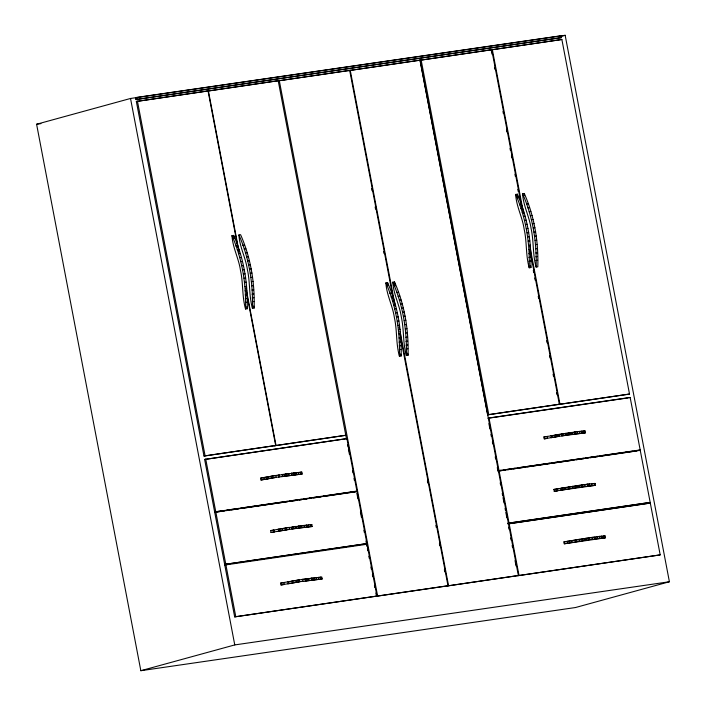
<?xml version="1.0" encoding="UTF-8"?>
<svg xmlns="http://www.w3.org/2000/svg" width="706" height="706" viewBox="0 0 706 706"><rect width="100%" height="100%" fill="white"/><g stroke="black" fill="none" stroke-linecap="round" stroke-linejoin="round"><path stroke-width="1.06" d="M36.597 124.247L130.522 98.469L565.162 35.3L669.403 581.753L575.478 607.531L140.838 670.7L36.597 124.247L40.948 123.612M136.735 97.419L135.631 97.728L135.984 99.599L561.517 37.612L561.155 35.741L136.735 97.419L137.096 99.299L135.984 99.599M274.916 445.724L345.834 435.275L203.981 456.032L136.346 101.47L208.041 90.906L237.94 247.656M206.937 91.215L278.199 80.713L346.575 439.397M278.199 80.713L136.346 101.47M393.869 302.044L349.664 70.326L278.182 80.863L417.837 60.566M348.561 70.635L420.035 60.098L518.354 575.505L446.88 586.033M418.932 60.407L420.035 60.098M420.017 60.248L561.87 39.492L629.514 394.054L487.661 414.81L420.017 60.248L491.711 49.685L522.228 209.673M490.608 49.985L491.711 49.685M560.052 36.041L561.155 35.741M560.943 36.456L565.162 35.3M561.87 39.492L492.311 49.738M203.981 456.032L275.675 445.477L246.809 294.137M399.852 333.444L447.983 585.733L234.666 616.876L204.634 459.447L346.911 438.62L356.927 491.102L214.642 511.921L224.42 510.5M274.572 445.777L275.675 445.477M346.911 438.62L204.634 459.447M487.661 414.81L559.346 404.247L529.862 249.668M558.243 404.547L559.346 404.247M558.861 404.459L629.514 394.054M629.055 397.76L630.158 397.46L640.174 449.934L634.791 451.24M366.935 543.576L224.658 564.403L366.935 543.576L356.998 491.473L214.712 512.291L224.49 510.87M640.174 449.934L497.889 470.761L501.145 470.284M650.182 502.416L507.896 523.234L650.182 502.416L640.245 450.313L497.959 471.131L501.216 470.655M639.142 450.613L640.245 450.313M234.666 616.876L376.942 596.058L367.058 544.229L365.955 544.529L365.832 543.885M650.305 503.069L508.029 523.896L650.305 503.069L660.189 554.89L517.913 575.717M140.838 670.7L234.763 644.922L669.403 581.753M660.189 554.89L376.501 596.261L375.883 593.022M260.646 478.13L275.799 475.465L276.152 477.335L260.999 480.001L260.646 478.13L279.267 474.9L279.62 476.771L260.999 480.001M547.291 438.4L544.247 438.841L543.894 436.961L579.555 431.401L585.062 430.969L585.415 432.84L561.764 435.911L561.402 434.04L554.351 435.205M544.247 438.841L559.399 436.176L559.046 434.296M270.654 530.603L289.275 527.373L289.636 529.253L271.016 532.483L270.654 530.603L273.699 530.162M553.901 489.443L556.946 489.002L557.299 490.873L554.254 491.314L553.901 489.443L589.572 483.884L595.07 483.442L595.432 485.322L561.041 490.202L560.688 488.323L557.881 488.834M554.254 491.314L579.37 487.096L595.432 485.322M280.661 583.085L299.282 579.855L299.644 581.726L281.023 584.956L280.661 583.085L283.706 582.644M563.909 541.917L599.579 536.357L605.077 535.925L605.439 537.795L564.27 543.797L563.909 541.917L580.561 539.137M564.27 543.797L589.378 539.578L605.439 537.795M550.671 435.849L553.433 435.373M551.033 437.72L569.354 434.622L585.415 432.84M277.44 529.491L287.307 527.823M277.793 531.362L296.123 528.264L312.184 526.482L311.823 524.611L288.172 527.682M561.605 488.164L583.641 484.74M287.448 581.965L290.21 581.488M287.81 583.844L302.971 581.206L302.609 579.335L291.128 581.329M278.164 475.2L301.815 472.129L302.168 474.008L281.844 476.559M278.517 477.079L302.168 474.008M561.402 434.04L576.167 431.957M581.426 538.996L584.753 538.475L585.115 540.346M301.815 472.129L297.226 472.685M585.062 430.969L578.452 431.701M309.934 524.893L311.823 524.611M592.237 483.875L595.07 483.442M312.184 526.482L291.852 529.032L291.499 527.161M320.886 577.226L315.229 577.826M603.189 536.207L605.077 535.925M302.609 579.335L321.83 577.084L322.192 578.955L305.027 581.038M281.482 474.679L284.65 474.211L285.003 476.082M292.549 527.003L296.635 526.411M301.506 579.635L312.935 578.073L313.296 579.944M585.803 538.316L589.898 537.725M301.868 581.515L322.192 578.955M137.096 99.299L561.517 37.612M231.992 235.663L233.686 235.416C243.861 258.449 247.974 283.671 247.224 308.76L245.529 309.007C241.946 296.405 243.341 283.194 240.499 270.46C238.805 258.528 232.689 247.753 231.992 235.663C242.167 258.696 246.288 283.909 245.529 309.007M515.662 194.432L517.357 194.185C527.532 217.227 531.653 242.44 530.894 267.539L529.2 267.786C525.626 255.175 527.02 241.973 524.17 229.238C522.475 217.307 516.36 206.531 515.662 194.432C525.838 217.474 529.959 242.688 529.2 267.786M238.91 234.939L240.596 234.701C250.771 257.734 254.892 282.947 254.134 308.045L252.439 308.293C248.865 295.69 250.259 282.479 247.418 269.745C245.723 257.814 239.608 247.038 238.91 234.939C249.086 257.981 253.198 283.194 252.439 308.293M522.581 193.718L524.276 193.47C534.451 216.513 538.563 241.726 537.813 266.815L536.119 267.062C532.536 254.46 533.93 241.249 531.088 228.515C529.394 216.583 523.278 205.808 522.581 193.718C532.756 216.751 536.878 241.973 536.119 267.062M235.83 246.006L237.525 245.759M519.51 204.784L521.204 204.537M242.749 245.291L244.444 245.044M526.42 204.06L528.114 203.813M237.251 249.809L238.937 249.562M520.922 208.588L522.616 208.341M244.161 249.094L245.856 248.847M527.841 207.873L529.526 207.626M238.557 253.701L240.243 253.454M522.228 212.471L523.923 212.224M245.467 252.977L247.162 252.739M529.147 211.756L530.833 211.509M239.749 257.655L241.443 257.416M523.42 216.433L525.114 216.186M246.668 256.94L248.362 256.693M530.338 215.718L532.033 215.471M240.834 261.679L242.529 261.432M524.505 220.457L526.199 220.21M247.744 260.964L249.439 260.717M531.424 219.734L533.118 219.487M241.796 265.756L243.491 265.509M525.476 224.526L527.17 224.279M248.715 265.041L250.409 264.794M532.386 223.811L534.08 223.564M242.652 269.868L244.338 269.63M526.323 228.647L528.017 228.4M249.562 269.154L251.257 268.907M533.233 227.932L534.927 227.685M243.376 274.025L245.07 273.778M527.047 232.795L528.741 232.548M250.295 273.301L251.989 273.063M533.965 232.08L535.66 231.833M243.985 278.199L245.679 277.952M527.656 236.969L529.35 236.722M250.895 277.476L252.589 277.237M534.574 236.254L536.269 236.007M244.47 282.382L246.156 282.135M528.141 241.161L529.835 240.914M251.38 281.668L253.075 281.42M535.06 240.437L536.745 240.19M244.823 286.574L246.518 286.327M528.503 245.344L530.188 245.097M251.742 285.851L253.436 285.612M535.413 244.629L537.107 244.382M245.061 290.757L246.747 290.51M528.732 249.527L530.427 249.28M251.971 290.034L253.666 289.787M535.651 248.812L537.337 248.565M245.167 294.914L246.862 294.676M528.838 253.692L530.533 253.445M252.077 294.199L253.772 293.952M535.757 252.977L537.451 252.73M245.264 298.691L246.959 298.444M528.935 257.469L530.63 257.222M252.174 297.976L253.869 297.729M535.854 256.746L537.54 256.499M245.361 302.468L247.056 302.221M529.032 261.238L530.727 260.991M252.271 301.744L253.966 301.497M535.951 260.523L537.637 260.276M385.891 282.894L387.585 282.647C397.76 305.689 401.882 330.902 401.123 355.992L399.428 356.239C395.854 343.637 397.249 330.426 394.398 317.7C392.704 305.769 386.588 294.984 385.891 282.894C396.066 305.936 400.187 331.149 399.428 356.239M392.81 282.179L394.504 281.932C404.679 304.966 408.792 330.179 408.033 355.277L406.347 355.524C402.764 342.922 404.159 329.711 401.317 316.976C399.622 305.045 393.507 294.27 392.81 282.179C402.985 305.213 407.097 330.426 406.347 355.524M389.738 293.237L391.433 292.999M396.648 292.522L398.343 292.275M391.15 297.05L392.845 296.802M398.06 296.326L399.755 296.079M392.457 300.933L394.151 300.685M399.367 300.218L401.061 299.971M393.648 304.895L395.342 304.648M400.567 304.171L402.261 303.924M394.733 308.91L396.428 308.672M401.652 308.195L403.338 307.948M395.704 312.987L397.39 312.74M402.614 312.273L404.309 312.026M396.551 317.109L398.246 316.862M403.461 316.385L405.156 316.147M397.275 321.256L398.969 321.009M404.194 320.542L405.888 320.295M397.884 325.431L399.578 325.184M404.803 324.716L406.488 324.469M398.369 329.614L400.064 329.375M405.279 328.899L406.974 328.652M398.722 333.806L400.417 333.559M405.641 333.091L407.336 332.844M398.961 337.989L400.655 337.742M405.871 337.274L407.565 337.027M399.066 342.154L400.761 341.907M405.985 341.43L407.671 341.183M399.164 345.922L400.858 345.675M406.082 345.208L407.768 344.96M399.261 349.699L400.955 349.452M406.179 348.985L407.865 348.738M630.158 397.46L488.984 417.978L498.992 470.452M487.881 418.279L627.969 397.919M543.894 436.961L546.929 436.52M226.591 510.182L228.762 509.873M230.933 509.555L238.531 508.452M240.711 508.135L287.404 501.348M289.575 501.031L297.182 499.927M299.353 499.61L301.524 499.292M303.695 498.983L306.951 498.507M309.122 498.189L311.293 497.88M313.464 497.562L321.071 496.459M323.242 496.142L346.046 492.823M348.217 492.506L355.824 491.402M503.316 469.967L505.496 469.658M507.667 469.34L510.923 468.863M513.094 468.546L515.265 468.237M517.436 467.919L550.018 463.18M552.189 462.871L564.138 461.133M566.309 460.815L573.907 459.712M576.078 459.394L583.685 458.291M585.856 457.973L588.027 457.656M590.198 457.347L597.797 456.235M599.968 455.926L622.78 452.608M624.951 452.29L632.55 451.187M634.72 450.869L636.891 450.56M226.661 510.562L228.832 510.244M231.003 509.926L238.602 508.823M240.781 508.505L248.38 507.402M250.551 507.084L262.5 505.346M264.671 505.037L287.474 501.719M289.645 501.401L297.252 500.298M299.423 499.98L301.594 499.672M303.765 499.354L307.022 498.877M309.193 498.56L311.364 498.251M313.535 497.933L321.142 496.83M323.313 496.512L355.895 491.773M503.387 470.337L505.567 470.028M507.738 469.711L510.994 469.234M513.165 468.916L515.336 468.607M517.507 468.29L525.114 467.187M527.285 466.869L550.089 463.551M552.26 463.242L564.209 461.503M566.38 461.186L573.978 460.083M576.149 459.765L583.756 458.662M585.927 458.344L588.098 458.026M590.269 457.717L597.867 456.614M600.047 456.297L632.62 451.558M271.016 532.483L274.052 532.042M367.058 544.229L224.782 565.047L225.885 564.747L235.769 616.576M281.023 584.956L284.059 584.515M285.639 474.07L289.46 473.549M297.632 526.27L302.08 525.696M590.887 537.584L593.649 537.222M291.225 473.32L295.205 472.87L295.567 474.741M584.489 484.634L588.46 484.184L588.822 486.055M302.927 525.599L307.242 525.158M596.182 536.913L602.244 536.348M649.079 502.716L649.202 503.378M584.197 431.031L584.55 432.902M594.205 483.504L594.567 485.384M604.212 535.986L604.574 537.857M581.585 431.216L581.938 433.087M591.593 483.689L591.955 485.569M601.6 536.172L601.962 538.043M579.555 431.401L579.917 433.281M589.572 483.884L589.925 485.754M599.579 536.357L599.932 538.228M577.27 431.648L577.623 433.528M587.277 484.131L587.639 486.002M597.294 536.604L597.647 538.484M574.737 431.957L575.09 433.837M584.745 484.44L585.106 486.31M594.752 536.913L595.114 538.793M571.975 432.328L572.328 434.199M581.982 484.801L582.335 486.672M591.99 537.284L592.352 539.155M570.863 432.628L571.225 434.499M569.001 432.743L569.354 434.622M579.008 485.225L579.37 487.096M589.016 537.698L589.378 539.578M577.905 485.525L578.258 487.396M565.841 433.219L566.194 435.09M575.849 485.693L576.202 487.564M585.856 538.175L586.218 540.046M492.329 49.596L523.64 213.733M529.835 246.191L559.964 404.159M491.226 49.897L492.047 54.221M494.527 67.194L494.932 69.356M502.981 111.513L503.387 113.675M506.484 129.895L506.899 132.057M509.988 148.269L510.403 150.431M511.435 155.832L511.841 157.994M514.939 174.214L515.354 176.376M517.825 189.349L518.239 191.511M529.782 252.042L530.197 254.204M533.295 270.416L533.701 272.578M534.733 277.988L535.148 280.15M538.237 296.361L538.652 298.523M546.691 340.68L547.106 342.842M549.577 355.815L549.992 357.977M553.089 374.198L553.495 376.36M556.593 392.571L557.008 394.733M530.497 265.465L530.894 267.539M562.514 433.731L562.867 435.611M572.522 486.213L572.884 488.084M582.529 538.687L582.891 540.567M569.054 486.778L569.415 488.649M579.061 539.252L579.423 541.131M557.934 434.605L558.296 436.476M555.454 434.905L555.816 436.776M565.471 487.378L565.824 489.258M575.478 539.861L575.84 541.731M564.368 487.687L564.721 489.558M551.783 435.549L552.136 437.42M561.791 488.022L562.152 489.893M571.798 540.505L572.16 542.376M547.106 436.387L547.468 438.258M557.122 488.861L557.475 490.741M567.13 541.343L567.492 543.214M421.129 59.939L488.764 414.51M499.063 470.823L509.008 522.934M509.132 523.587L519.016 575.408M488.905 423.635L489.92 428.992M490.944 434.349L491.35 436.484M492.373 441.841L492.779 443.986M495.233 456.835L495.638 458.979M497.28 467.548L497.686 469.684M500.192 482.825L500.598 484.951M502.222 493.459L502.628 495.586M503.034 497.712L504.049 503.034M505.064 508.346L505.47 510.473M505.875 512.6L506.89 517.922M508.647 527.135L509.052 529.288M510.703 537.928L511.118 540.09M512.141 545.482L512.556 547.644M515.027 560.599L516.06 566M407.644 353.203L408.033 355.277M350.229 70.247L395.254 306.289M399.181 326.869L399.596 329.031M400.011 331.193L448.548 585.653M371.638 188.573L372.053 190.735M375.151 206.982L375.566 209.144M383.614 251.371L384.029 253.542M392.086 295.77L392.501 297.932M427.404 480.927L427.818 483.089M435.876 525.317L436.29 527.488M439.388 543.726L439.803 545.888M444.348 569.716L444.754 571.878M400.726 353.918L401.123 355.992M279.285 80.555L377.604 595.961M347.608 444.806L348.023 446.977M348.437 449.14L349.47 454.549M352.559 470.77L352.974 472.941M354.006 478.35L354.421 480.512M356.901 493.494L357.924 498.904M360.404 511.885L361.437 517.295M363.917 530.277L364.322 532.439M365.973 541.096L367.005 546.497M367.42 548.668L367.835 550.83M368.867 556.24L369.282 558.402M370.932 567.059L371.338 569.221M372.371 574.631L372.786 576.793M374.436 585.45L374.851 587.613M300.95 472.19L301.303 474.07M310.958 524.673L311.32 526.544M320.965 577.146L321.327 579.017M298.338 472.376L298.691 474.255M308.345 524.858L308.707 526.729M318.353 577.332L318.715 579.211M296.308 472.57L296.67 474.441M306.325 525.043L306.678 526.914M316.332 577.526L316.685 579.397M294.023 472.817L294.376 474.688M304.03 525.29L304.392 527.17M314.046 577.773L314.399 579.644M291.49 473.126L291.843 474.997M301.497 525.599L301.859 527.479M311.505 578.082L311.867 579.953M288.728 473.488L289.081 475.359M298.735 525.97L299.088 527.841M308.743 578.443L309.104 580.314M307.639 578.743L308.001 580.623M253.736 305.972L254.134 308.045M285.753 473.911L286.106 475.782M295.761 526.385L296.123 528.264M305.769 578.867L306.13 580.738M282.594 474.379L282.947 476.25M292.602 526.861L292.964 528.732M208.385 90.862L239.131 252.042M245.953 287.801L276.02 445.424M246.826 306.686L247.224 308.76M298.179 580.155L298.541 582.035M285.806 527.938L286.168 529.818M295.814 580.42L296.176 582.291M272.207 476.065L272.569 477.944M282.224 528.547L282.576 530.418M292.231 581.02L292.593 582.9M271.104 476.373L271.466 478.244M268.536 476.709L268.889 478.58M278.543 529.191L278.905 531.062M288.551 581.665L288.913 583.535M267.424 477.009L267.786 478.889M263.868 477.547L264.22 479.427M273.875 530.029L274.228 531.9M283.883 582.503L284.244 584.383M137.449 101.17L205.084 455.732M205.737 459.138L215.745 511.621M215.815 511.991L225.761 564.094M130.522 98.469L234.763 644.922M524.276 193.47L524.567 195.465M517.357 194.185L517.957 198.174M394.504 281.932L395.095 285.912M387.585 282.647L388.035 285.639M233.686 235.416L234.127 238.399"/></g></svg>
